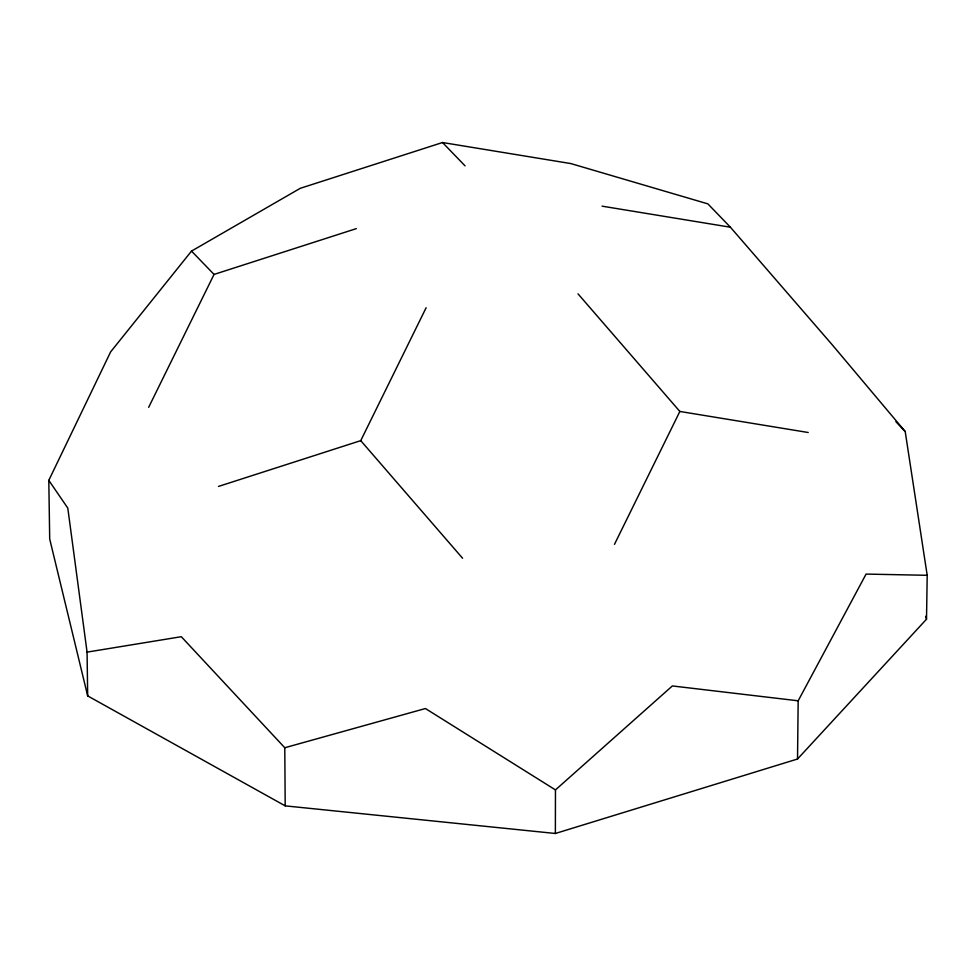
<?xml version="1.0" encoding="UTF-8"?>
<svg xmlns="http://www.w3.org/2000/svg" width="976" height="976" viewBox="0 0 976 976"><rect width="100%" height="100%" fill="white"/><g stroke="black" fill="none" stroke-linecap="round" stroke-linejoin="round"><path stroke-width="1.46" d="M555.368 833.48L555.466 789.913L672.354 685.945L798.173 700.805L866.09 574.083L927.2 575.303L926.517 619.199L797.526 759.011L555.368 833.48L285.199 805.859L87.681 695.9L49.703 539.02L48.8 480.351L110.654 351.86L191.516 251.088L300.254 188.319L442.518 142.52L570.862 163.578L707.881 203.874L730.402 227.213L832.26 344.821L905.203 431.526L927.2 575.303M797.526 759.011L798.173 700.805M148.657 407.334L214.049 274.427L356.325 228.628M218.465 486.438L360.742 440.64L426.134 307.733M614.465 544.364L679.857 411.457L578.012 293.849M87.681 695.9L87.071 652.127L181.304 636.706L284.785 747.75L425.426 708.527L555.466 789.913M602.07 206.156L730.402 227.213M679.857 411.457L808.201 432.502M442.518 142.52L465.052 165.859M191.516 251.088L214.049 274.427M895.944 421.754L905.203 431.526M360.742 440.64L462.587 558.248M48.8 480.351L67.795 508.093L87.071 652.127M925.626 616.283L926.517 619.199M284.785 747.75L285.199 805.859"/></g></svg>
